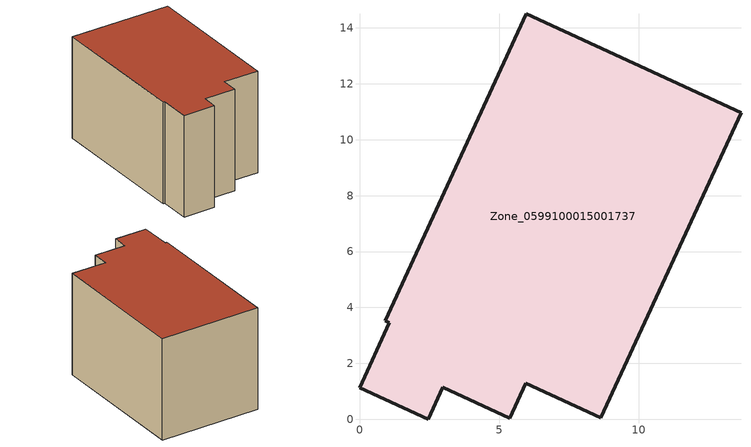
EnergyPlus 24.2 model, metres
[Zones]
Zone_0599100015001737
 floor ground (C_G): 5.95,1.28 5.38,0.03 2.98,1.14 2.46,0 0,1.13 1.06,3.45 0.92,3.52 5.97,14.51 13.65,10.97 8.63,0.05 z0.64
 wall outside (C_F): 5.97,14.51 0.92,3.52 1.06,3.45 0,1.13 2.46,0 2.98,1.14 5.38,0.03 5.95,1.28 8.63,0.05 13.65,10.97 5.97,14.51 z0.64:9.22
 roof outside (C_R): 8.63,0.05 13.65,10.97 5.97,14.51 0.92,3.52 1.06,3.45 0,1.13 2.46,0 2.98,1.14 5.38,0.03 5.95,1.28 z9.22
[BUILDING]
Pand.0599100015001737: North Axis=0; Terrain=City; Loads Convergence Tolerance Value=0.04; Temperature Convergence Tolerance Value=0.4; Solar Distribution=FullExterior; Maximum Number of Warmup Days=25; Minimum Number of Warmup Days=1
[Site:Location]
Rotterdam.The.Hague.AP_ZH_NLD Design_Conditions: Latitude=51.96; Longitude=4.45; Time Zone=1; Elevation=-4.5
[SITE:GROUNDTEMPERATURE:BUILDINGSURFACE]
18, 18, 18, 18, 18, 18, 18, 18, 18, 18, 18, 18
[MATERIAL] Thermal Absorptance=0.9; Solar Absorptance=0.7; Visible Absorptance=0.7
Name | Roughness | Thickness | Conductivity | Density | Specific Heat
G.D.1965 | MediumSmooth | 0.15 | 1 | 540 | 1210
F.D.1965 | Rough | 0.3 | 0.857143 | 1920 | 840
R.D.1965 | MediumRough | 0.2 | 0.08 | 1500 | 1000
[CONSTRUCTION]
C_G: G.D.1965
C_F: F.D.1965
C_R: R.D.1965
[ZONE]
Zone_0599100015001737: Type=1; Multiplier=1; Ceiling Height=Autocalculate; Volume=Autocalculate; Floor Area=autocalculate; Part of Total Floor Area=Yes
[ZONEINFILTRATION:DESIGNFLOWRATE]
Infil_Zone_0599100015001737: Zone or ZoneList or Space or SpaceList=Zone_0599100015001737; Schedule=AlwaysOn; Design Flow Rate Calculation Method=Flow/Area; Flow Rate per Floor Area=0.0042; Constant Term Coefficient=1; Temperature Term Coefficient=0; Velocity Term Coefficient=0; Velocity Squared Term Coefficient=0
[HVACTEMPLATE:ZONE:IDEALLOADSAIRSYSTEM]
Zone_0599100015001737: Maximum Heating Supply Air Temperature=50; Minimum Cooling Supply Air Temperature=13; Maximum Heating Supply Air Humidity Ratio=0.0156; Minimum Cooling Supply Air Humidity Ratio=0.0077; Heating Limit=NoLimit; Cooling Limit=NoLimit; Dehumidification Control Type=ConstantSensibleHeatRatio; Cooling Sensible Heat Ratio=0.7; Dehumidification Setpoint=60; Humidification Control Type=None; Humidification Setpoint=30; Outdoor Air Method=None; Outdoor Air Flow Rate per Person=0.00944; Outdoor Air Flow Rate per Zone Floor Area=0; Outdoor Air Flow Rate per Zone=0; Demand Controlled Ventilation Type=None; Outdoor Air Economizer Type=NoEconomizer; Heat Recovery Type=None; Sensible Heat Recovery Effectiveness=0.7; Latent Heat Recovery Effectiveness=0.65
[ZONECONTROL:THERMOSTAT]
ThermostatControl_Zone_0599100015001737: Zone or ZoneList=Zone_0599100015001737; Control Type Schedule=DualSetpointControlType; Control 1=Thermostat_Zone_0599100015001737; Temperature Difference Between Cutout And Setpoint=0
[THERMOSTATSETPOINT:DUALSETPOINT]
Thermostat_Zone_0599100015001737: Heating Setpoint Temperature Schedule=HeatingSetpoint_Zone_0599100015001737; Cooling Setpoint Temperature Schedule=CoolingSetpoint_Zone_0599100015001737
[SCHEDULE:COMPACT]
HeatingSetpoint_Zone_0599100015001737: Through: 12/31, For: AllDays, Until: 24:00, 21
CoolingSetpoint_Zone_0599100015001737: Through: 12/31, For: AllDays, Until: 24:00, 24
DualSetpointControlType: Through: 12/31, For: AllDays, Until: 24:00, 4
AlwaysOn: Through: 12/31, For: AllDays, Until: 24:00, 1
